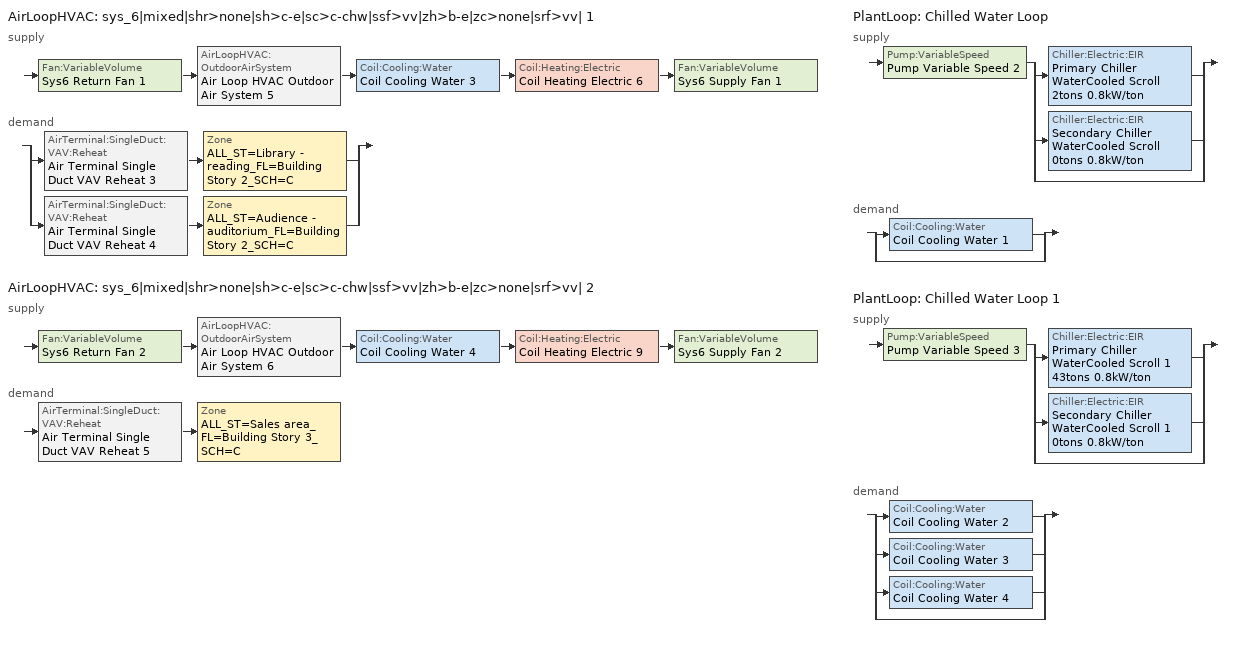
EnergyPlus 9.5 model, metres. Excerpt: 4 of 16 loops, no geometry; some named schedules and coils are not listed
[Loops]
AirLoopHVAC 'sys_6|mixed|shr>none|sh>c-e|sc>c-chw|ssf>vv|zh>b-e|zc>none|srf>vv| 1'
 supply: Fan:VariableVolume 'Sys6 Return Fan 1' > AirLoopHVAC:OutdoorAirSystem 'Air Loop HVAC Outdoor Air System 5' > Coil:Cooling:Water 'Coil Cooling Water 3' > Coil:Heating:Electric 'Coil Heating Electric 6' > Fan:VariableVolume 'Sys6 Supply Fan 1'
 demand: split
  | AirTerminal:SingleDuct:VAV:Reheat 'Air Terminal Single Duct VAV Reheat 3' > Zone 'ALL_ST=Library - reading_FL=Building Story 2_SCH=C'
  | AirTerminal:SingleDuct:VAV:Reheat 'Air Terminal Single Duct VAV Reheat 4' > Zone 'ALL_ST=Audience - auditorium_FL=Building Story 2_SCH=C'
AirLoopHVAC 'sys_6|mixed|shr>none|sh>c-e|sc>c-chw|ssf>vv|zh>b-e|zc>none|srf>vv| 2'
 supply: Fan:VariableVolume 'Sys6 Return Fan 2' > AirLoopHVAC:OutdoorAirSystem 'Air Loop HVAC Outdoor Air System 6' > Coil:Cooling:Water 'Coil Cooling Water 4' > Coil:Heating:Electric 'Coil Heating Electric 9' > Fan:VariableVolume 'Sys6 Supply Fan 2'
 demand: AirTerminal:SingleDuct:VAV:Reheat 'Air Terminal Single Duct VAV Reheat 5' > Zone 'ALL_ST=Sales area_FL=Building Story 3_SCH=C'
PlantLoop 'Chilled Water Loop'
 supply: Pump:VariableSpeed 'Pump Variable Speed 2' > split
  | Chiller:Electric:EIR 'Primary Chiller WaterCooled Scroll 2tons 0.8kW/ton'
  | Chiller:Electric:EIR 'Secondary Chiller WaterCooled Scroll 0tons 0.8kW/ton'
  | bypass
 demand: split
  | Coil:Cooling:Water 'Coil Cooling Water 1'
  | bypass
PlantLoop 'Chilled Water Loop 1'
 supply: Pump:VariableSpeed 'Pump Variable Speed 3' > split
  | Chiller:Electric:EIR 'Primary Chiller WaterCooled Scroll 1 43tons 0.8kW/ton'
  | Chiller:Electric:EIR 'Secondary Chiller WaterCooled Scroll 1 0tons 0.8kW/ton'
  | bypass
 demand: split
  | Coil:Cooling:Water 'Coil Cooling Water 2'
  | Coil:Cooling:Water 'Coil Cooling Water 3'
  | Coil:Cooling:Water 'Coil Cooling Water 4'
  | bypass
[ZoneControl:Thermostat] Temperature Difference Between Cutout And Setpoint {deltaC}=0
Name | Zone or ZoneList | Control Type Schedule | Control 1
ALL_ST=Audience - auditorium_FL=Building Story 2_SCH=C Thermostat | ALL_ST=Audience - auditorium_FL=Building Story 2_SCH=C | ALL_ST=Audience - auditorium_FL=Building Story 2_SCH=C Thermostat Schedule | Space Function Audience - auditorium Thermostat 3
ALL_ST=Library - reading_FL=Building Story 2_SCH=C Thermostat | ALL_ST=Library - reading_FL=Building Story 2_SCH=C | ALL_ST=Library - reading_FL=Building Story 2_SCH=C Thermostat Schedule | Space Function Library - reading Thermostat 3
ALL_ST=Sales area_FL=Building Story 3_SCH=C Thermostat | ALL_ST=Sales area_FL=Building Story 3_SCH=C | ALL_ST=Sales area_FL=Building Story 3_SCH=C Thermostat Schedule | Space Function Sales area Thermostat 3
[ThermostatSetpoint:DualSetpoint] Heating Setpoint Temperature Schedule=NECB-C-Thermostat Setpoint-Heating; Cooling Setpoint Temperature Schedule=NECB-C-Thermostat Setpoint-Cooling
Space Function Audience - auditorium Thermostat 3; Space Function Library - reading Thermostat 3; Space Function Sales area Thermostat 3
[ZoneHVAC:Baseboard:Convective:Electric] Availability Schedule=Always On Discrete; Heating Design Capacity {W}=Autosize; Efficiency=1
Zone HVAC Baseboard Convective Electric 14; Zone HVAC Baseboard Convective Electric 13; Zone HVAC Baseboard Convective Electric 15
[AirTerminal:SingleDuct:VAV:Reheat] Availability Schedule=Always On Discrete; Maximum Air Flow Rate {m3/s}=Autosize; Zone Minimum Air Flow Input Method=Constant; Constant Minimum Air Flow Fraction=0.3; Maximum Hot Water or Steam Flow Rate {m3/s}=Autosize; Minimum Hot Water or Steam Flow Rate {m3/s}=0; Convergence Tolerance=0.001; Damper Heating Action=Normal; Maximum Flow per Zone Floor Area During Reheat {m3/s-m2}=Autocalculate; Maximum Reheat Air Temperature {C}=43
Name | Fixed Minimum Air Flow Rate {m3/s} | Reheat Coil | Maximum Flow Fraction During Reheat
Air Terminal Single Duct VAV Reheat 4 | 0.6 | Coil Heating Electric 8 | 0.5
Air Terminal Single Duct VAV Reheat 3 | 0.8 | Coil Heating Electric 7 | 0.5
Air Terminal Single Duct VAV Reheat 5 | 0.6 | Coil Heating Electric 10 | Autocalculate
[Coil:Heating:Electric] Availability Schedule=Always On Discrete; Efficiency=1; Nominal Capacity {W}=Autosize
Coil Heating Electric 8; Coil Heating Electric 7; Coil Heating Electric 10; Coil Heating Electric 6; Coil Heating Electric 9
[Zone equipment]
ALL_ST=Audience - auditorium_FL=Building Story 2_SCH=C: Zone HVAC Baseboard Convective Electric 14, Air Terminal Single Duct VAV Reheat 4
ALL_ST=Library - reading_FL=Building Story 2_SCH=C: Zone HVAC Baseboard Convective Electric 13, Air Terminal Single Duct VAV Reheat 3
ALL_ST=Sales area_FL=Building Story 3_SCH=C: Zone HVAC Baseboard Convective Electric 15, Air Terminal Single Duct VAV Reheat 5
[Sizing:Zone] Zone Cooling Design Supply Air Temperature Input Method=TemperatureDifference; Zone Cooling Design Supply Air Temperature {C}=14; Zone Cooling Design Supply Air Temperature Difference {deltaC}=11; Zone Heating Design Supply Air Temperature Input Method=TemperatureDifference; Zone Heating Design Supply Air Temperature {C}=40; Zone Heating Design Supply Air Temperature Difference {deltaC}=21; Zone Cooling Design Supply Air Humidity Ratio {kgWater/kgDryAir}=0.0085; Zone Heating Design Supply Air Humidity Ratio {kgWater/kgDryAir}=0.008; Zone Heating Sizing Factor=1.3; Zone Cooling Sizing Factor=1.1; Cooling Design Air Flow Method=DesignDay; Cooling Design Air Flow Rate {m3/s}=0; Cooling Minimum Air Flow per Zone Floor Area {m3/s-m2}=0.000762; Cooling Minimum Air Flow {m3/s}=0; Cooling Minimum Air Flow Fraction=0; Heating Design Air Flow Method=DesignDay; Heating Design Air Flow Rate {m3/s}=0; Heating Maximum Air Flow per Zone Floor Area {m3/s-m2}=0.002032; Heating Maximum Air Flow {m3/s}=0.141576; Heating Maximum Air Flow Fraction=0.3; Account for Dedicated Outdoor Air System=No
Name | Design Specification Outdoor Air Object
ALL_ST=Audience - auditorium_FL=Building Story 2_SCH=C | Space Function Audience - auditorium Ventilation
ALL_ST=Library - reading_FL=Building Story 2_SCH=C | Space Function Library - reading Ventilation
ALL_ST=Sales area_FL=Building Story 3_SCH=C | Space Function Sales area Ventilation
[Controller:MechanicalVentilation] Demand Controlled Ventilation=No; System Outdoor Air Method=ZoneSum
Name | Availability Schedule | Zone or ZoneList Name 1 | Design Specification Outdoor Air Object Name 1 | Zone or ZoneList Name 2 | Design Specification Outdoor Air Object Name 2
Controller Mechanical Ventilation 5 | sys_6|mixed|shr>none|sh>c-e|sc>c-chw|ssf>vv|zh>b-e|zc>none|srf>vv| 1 Occ Sch | ALL_ST=Audience - auditorium_FL=Building Story 2_SCH=C | Space Function Audience - auditorium Ventilation | ALL_ST=Library - reading_FL=Building Story 2_SCH=C | Space Function Library - reading Ventilation
Controller Mechanical Ventilation 6 | sys_6|mixed|shr>none|sh>c-e|sc>c-chw|ssf>vv|zh>b-e|zc>none|srf>vv| 2 Occ Sch | ALL_ST=Sales area_FL=Building Story 3_SCH=C | Space Function Sales area Ventilation
[DesignSpecification:OutdoorAir] Outdoor Air Method=Sum; Outdoor Air Flow per Zone {m3/s}=0; Outdoor Air Flow Air Changes per Hour {1/hr}=0
Name | Outdoor Air Flow per Person {m3/s-person} | Outdoor Air Flow per Zone Floor Area {m3/s-m2}
Space Function Audience - auditorium Ventilation | 0.0571519 | 0
Space Function Library - reading Ventilation | 0.0304482 | 0
Space Function Sales area Ventilation | 0 | 0.001524
[Fan:ConstantVolume]
Fan Constant Volume 4: Availability Schedule=Always On Discrete; Fan Total Efficiency=0.39975; Pressure Rise {Pa}=640; Maximum Flow Rate {m3/s}=AutoSize; Motor Efficiency=0.615; Motor In Airstream Fraction=1
[Coil:Cooling:Water] Design Water Flow Rate {m3/s}=Autosize; Design Air Flow Rate {m3/s}=Autosize; Design Inlet Water Temperature {C}=Autosize; Design Inlet Air Temperature {C}=Autosize; Design Outlet Air Temperature {C}=Autosize; Design Inlet Air Humidity Ratio {kgWater/kgDryAir}=Autosize; Design Outlet Air Humidity Ratio {kgWater/kgDryAir}=Autosize; Type of Analysis=SimpleAnalysis; Heat Exchanger Configuration=CrossFlow
Name | Availability Schedule
Coil Cooling Water 1 | tpfc_clg_availability
Coil Cooling Water 3; Coil Cooling Water 4 | Always On Discrete
[ZoneHVAC:FourPipeFanCoil]
Zone HVAC Four Pipe Fan Coil 1: Availability Schedule=Always On Discrete; Capacity Control Method=ConstantFanVariableFlow; Maximum Supply Air Flow Rate {m3/s}=Autosize; Maximum Outdoor Air Flow Rate {m3/s}=Autosize; Supply Air Fan=Fan Constant Volume 4; Cooling Coil=Coil Cooling Water 1; Maximum Cold Water Flow Rate {m3/s}=Autosize; Heating Coil=Coil Heating Water 1; Maximum Hot Water Flow Rate {m3/s}=Autosize; Minimum Supply Air Temperature in Cooling Mode {C}=Autosize; Maximum Supply Air Temperature in Heating Mode {C}=Autosize
[AirLoopHVAC] Design Supply Air Flow Rate {m3/s}=AutoSize; Design Return Air Flow Fraction of Supply Air Flow=1
sys_6|mixed|shr>none|sh>c-e|sc>c-chw|ssf>vv|zh>b-e|zc>none|srf>vv| 1; sys_6|mixed|shr>none|sh>c-e|sc>c-chw|ssf>vv|zh>b-e|zc>none|srf>vv| 2
[Sizing:System] Type of Load to Size On=Sensible; Design Outdoor Air Flow Rate {m3/s}=Autosize; Central Heating Maximum System Air Flow Ratio=0.3; Preheat Design Temperature {C}=7; Preheat Design Humidity Ratio {kgWater/kgDryAir}=0.008; Precool Design Temperature {C}=12.8; Precool Design Humidity Ratio {kgWater/kgDryAir}=0.008; Central Cooling Design Supply Air Temperature {C}=13; Central Heating Design Supply Air Temperature {C}=13.1; Type of Zone Sum to Use=NonCoincident; 100% Outdoor Air in Cooling=No; 100% Outdoor Air in Heating=No; Central Cooling Design Supply Air Humidity Ratio {kgWater/kgDryAir}=0.0085; Central Heating Design Supply Air Humidity Ratio {kgWater/kgDryAir}=0.008; Cooling Supply Air Flow Rate Method=DesignDay; Cooling Supply Air Flow Rate {m3/s}=0; Cooling Supply Air Flow Rate Per Floor Area {m3/s-m2}=0.00996765; Cooling Fraction of Autosized Cooling Supply Air Flow Rate=1; Cooling Supply Air Flow Rate Per Unit Cooling Capacity {m3/s-W}=3.94755e-05; Heating Supply Air Flow Rate Method=DesignDay; Heating Supply Air Flow Rate {m3/s}=0; Heating Supply Air Flow Rate Per Floor Area {m3/s-m2}=0.00996765; Heating Fraction of Autosized Heating Supply Air Flow Rate=1; Heating Fraction of Autosized Cooling Supply Air Flow Rate=1; Heating Supply Air Flow Rate Per Unit Heating Capacity {m3/s-W}=3.15882e-05; System Outdoor Air Method=ZoneSum; Zone Maximum Outdoor Air Fraction=1; Cooling Design Capacity Method=CoolingDesignCapacity; Cooling Design Capacity {W}=Autosize; Cooling Design Capacity Per Floor Area {W/m2}=234.7; Fraction of Autosized Cooling Design Capacity=1; Heating Design Capacity Method=HeatingDesignCapacity; Heating Design Capacity {W}=Autosize; Heating Design Capacity Per Floor Area {W/m2}=157; Fraction of Autosized Heating Design Capacity=1; Central Cooling Capacity Control Method=OnOff
sys_6|mixed|shr>none|sh>c-e|sc>c-chw|ssf>vv|zh>b-e|zc>none|srf>vv| 1; sys_6|mixed|shr>none|sh>c-e|sc>c-chw|ssf>vv|zh>b-e|zc>none|srf>vv| 2
[Controller:OutdoorAir] Minimum Outdoor Air Flow Rate {m3/s}=Autosize; Maximum Outdoor Air Flow Rate {m3/s}=Autosize; Economizer Control Action Type=ModulateFlow; Lockout Type=NoLockout; Minimum Limit Type=FixedMinimum; High Humidity Control=No; Control High Indoor Humidity Based on Outdoor Humidity Ratio=Yes; Heat Recovery Bypass Control Type=BypassWhenWithinEconomizerLimits
Name | Economizer Control Type | Minimum Outdoor Air Schedule | Mechanical Ventilation Controller | Economizer Maximum Limit Dry-Bulb Temperature {C} | Economizer Maximum Limit Enthalpy {J/kg} | Economizer Minimum Limit Dry-Bulb Temperature {C}
Controller Outdoor Air 5 | DifferentialEnthalpy | sys_6|mixed|shr>none|sh>c-e|sc>c-chw|ssf>vv|zh>b-e|zc>none|srf>vv| 1 Occ Sch | Controller Mechanical Ventilation 5
Controller Outdoor Air 6 | NoEconomizer | sys_6|mixed|shr>none|sh>c-e|sc>c-chw|ssf>vv|zh>b-e|zc>none|srf>vv| 2 Occ Sch | Controller Mechanical Ventilation 6 | 28 | 64000 | -100
[SetpointManager:MixedAir] Control Variable=Temperature
Node 181 OS Default SPM; Node 180 OS Default SPM; Node 179 OS Default SPM; Node 178 OS Default SPM; Node 199 OS Default SPM; Node 198 OS Default SPM; Node 197 OS Default SPM; Node 196 OS Default SPM
[Controller:WaterCoil] Control Variable=Temperature; Action=Reverse; Actuator Variable=Flow; Controller Convergence Tolerance {deltaC}=Autosize; Maximum Actuated Flow {m3/s}=Autosize; Minimum Actuated Flow {m3/s}=0
Controller Water Coil 4; Controller Water Coil 5
[Fan:VariableVolume] Maximum Flow Rate {m3/s}=AutoSize; Fan Power Minimum Flow Rate Input Method=Fraction; Fan Power Minimum Flow Fraction=0.68; Fan Power Minimum Air Flow Rate {m3/s}=0; Motor In Airstream Fraction=1; Fan Power Coefficient 1=-2.4176; Fan Power Coefficient 2=9.5874; Fan Power Coefficient 3=-11.559; Fan Power Coefficient 4=5.4009; Fan Power Coefficient 5=0
Name | Availability Schedule | Fan Total Efficiency | Pressure Rise {Pa} | Motor Efficiency
Sys6 Return Fan 1 | sys_6|mixed|shr>none|sh>c-e|sc>c-chw|ssf>vv|zh>b-e|zc>none|srf>vv| 1 Occ Sch | 0.299975 | 250 | 0.4615
Sys6 Supply Fan 1 | sys_6|mixed|shr>none|sh>c-e|sc>c-chw|ssf>vv|zh>b-e|zc>none|srf>vv| 1 Occ Sch | 0.549965 | 1000 | 0.8461
Sys6 Return Fan 2 | sys_6|mixed|shr>none|sh>c-e|sc>c-chw|ssf>vv|zh>b-e|zc>none|srf>vv| 2 Occ Sch | 0.299975 | 250 | 0.4615
Sys6 Supply Fan 2 | sys_6|mixed|shr>none|sh>c-e|sc>c-chw|ssf>vv|zh>b-e|zc>none|srf>vv| 2 Occ Sch | 0.549965 | 1000 | 0.8461
[SetpointManager:Scheduled] Control Variable=Temperature
Name | Schedule
Setpoint Manager Scheduled 6 | Supply Air Temp 1
Setpoint Manager Scheduled 7 | Supply Air Temp 2
Setpoint Manager Scheduled 1 | CHW Temp
Setpoint Manager Scheduled 3 | CHW Temp 1
[PlantLoop] Fluid Type=Water; Maximum Loop Temperature {C}=100; Minimum Loop Temperature {C}=0; Maximum Loop Flow Rate {m3/s}=Autosize; Minimum Loop Flow Rate {m3/s}=0; Plant Loop Volume {m3}=Autocalculate; Load Distribution Scheme=Optimal; Plant Loop Demand Calculation Scheme=SingleSetpoint
Name | Plant Equipment Operation Scheme
Chilled Water Loop | Chilled Water Loop Operation Schemes
Chilled Water Loop 1 | Chilled Water Loop 1 Operation Schemes
[Sizing:Plant] Loop Type=Cooling; Design Loop Exit Temperature {C}=7; Loop Design Temperature Difference {deltaC}=6; Sizing Option=NonCoincident; Zone Timesteps in Averaging Window=1; Coincident Sizing Factor Mode=None
Chilled Water Loop; Chilled Water Loop 1
[Pump:VariableSpeed] Design Maximum Flow Rate {m3/s}=Autosize; Design Pump Head {Pa}=179352; Design Power Consumption {W}=Autosize; Fraction of Motor Inefficiencies to Fluid Stream=0; Coefficient 1 of the Part Load Performance Curve=0; Coefficient 2 of the Part Load Performance Curve=1; Coefficient 3 of the Part Load Performance Curve=0; Coefficient 4 of the Part Load Performance Curve=0; Design Minimum Flow Rate {m3/s}=0; Pump Control Type=Intermittent; Skin Loss Radiative Fraction=0.5; Design Power Sizing Method=PowerPerFlowPerPressure; Design Electric Power per Unit Flow Rate {W/(m3/s)}=348701.1; Design Shaft Power per Unit Flow Rate per Unit Head {W/((m3/s)-Pa)}=1.28205; Design Minimum Flow Rate Fraction=0
Name | Motor Efficiency
Pump Variable Speed 2 | 0.855
Pump Variable Speed 3 | 0.865
[Chiller:Electric:EIR] Reference COP {W/W}=4.5032; Reference Leaving Chilled Water Temperature {C}=6.67; Reference Entering Condenser Fluid Temperature {C}=29.4; Reference Chilled Water Flow Rate {m3/s}=Autosize; Reference Condenser Fluid Flow Rate {m3/s}=Autosize; Cooling Capacity Function of Temperature Curve=WaterCooled_Scroll_CAPFT_NECB2011; Electric Input to Cooling Output Ratio Function of Temperature Curve=WaterCooled_Scroll_EIRFT_NECB2011; Electric Input to Cooling Output Ratio Function of Part Load Ratio Curve=WaterCooled_Scroll_EIRFPLR_NECB2011; Minimum Part Load Ratio=0.25; Maximum Part Load Ratio=1; Optimum Part Load Ratio=1; Minimum Unloading Ratio=0.25; Condenser Type=WaterCooled; Condenser Fan Power Ratio {W/W}=0; Fraction of Compressor Electric Consumption Rejected by Condenser=1; Leaving Chilled Water Lower Temperature Limit {C}=2; Chiller Flow Mode=LeavingSetpointModulated; Sizing Factor=1; Basin Heater Capacity {W/K}=0; Basin Heater Setpoint Temperature {C}=10; Condenser Heat Recovery Relative Capacity Fraction=1
Name | Reference Capacity {W}
Primary Chiller WaterCooled Scroll 2tons 0.8kW/ton | 8206.52
Secondary Chiller WaterCooled Scroll 0tons 0.8kW/ton; Secondary Chiller WaterCooled Scroll 1 0tons 0.8kW/ton | 0.001
Primary Chiller WaterCooled Scroll 1 43tons 0.8kW/ton | 152296
[PlantEquipmentOperationSchemes] Control Scheme Object Type 1=PlantEquipmentOperation:CoolingLoad; Control Scheme Schedule Name 1=Always On Discrete
Name | Control Scheme Name 1
Chilled Water Loop Operation Schemes | Chilled Water Loop Cooling Operation Scheme
Chilled Water Loop 1 Operation Schemes | Chilled Water Loop 1 Cooling Operation Scheme
[PlantEquipmentOperation:CoolingLoad] Load Range Lower Limit 1 {W}=0; Load Range Upper Limit 1 {W}=1000000000
Name | Range Equipment List Name 1
Chilled Water Loop Cooling Operation Scheme | Chilled Water Loop Cooling Equipment List
Chilled Water Loop 1 Cooling Operation Scheme | Chilled Water Loop 1 Cooling Equipment List
[PlantEquipmentList]
Chilled Water Loop Cooling Equipment List: Chiller:Electric:EIR, Primary Chiller WaterCooled Scroll 2tons 0.8kW/ton, Chiller:Electric:EIR, Secondary Chiller WaterCooled Scroll 0tons 0.8kW/ton
Chilled Water Loop 1 Cooling Equipment List: Chiller:Electric:EIR, Primary Chiller WaterCooled Scroll 1 43tons 0.8kW/ton, Chiller:Electric:EIR, Secondary Chiller WaterCooled Scroll 1 0tons 0.8kW/ton
[Schedule:Compact]
ALL_ST=Audience - auditorium_FL=Building Story 2_SCH=C Thermostat Schedule; ALL_ST=Library - reading_FL=Building Story 2_SCH=C Thermostat Schedule; ALL_ST=Sales area_FL=Building Story 3_SCH=C Thermostat Schedule: Through: 12/31, For: AllDays, Until: 24:00, 4
[Schedule:Week:Daily]
sys_6|mixed|shr>none|sh>c-e|sc>c-chw|ssf>vv|zh>b-e|zc>none|srf>vv| 1 Occ Sch Week Rule - Jan1-Dec31: sys_6|mixed|shr>none|sh>c-e|sc>c-chw|ssf>vv|zh>b-e|zc>none|srf>vv| 1 Occ Sch Sunday, sys_6|mixed|shr>none|sh>c-e|sc>c-chw|ssf>vv|zh>b-e|zc>none|srf>vv| 1 Occ Sch Default, sys_6|mixed|shr>none|sh>c-e|sc>c-chw|ssf>vv|zh>b-e|zc>none|srf>vv| 1 Occ Sch Default, sys_6|mixed|shr>none|sh>c-e|sc>c-chw|ssf>vv|zh>b-e|zc>none|srf>vv| 1 Occ Sch Default, sys_6|mixed|shr>none|sh>c-e|sc>c-chw|ssf>vv|zh>b-e|zc>none|srf>vv| 1 Occ Sch Default, sys_6|mixed|shr>none|sh>c-e|sc>c-chw|ssf>vv|zh>b-e|zc>none|srf>vv| 1 Occ Sch Default, sys_6|mixed|shr>none|sh>c-e|sc>c-chw|ssf>vv|zh>b-e|zc>none|srf>vv| 1 Occ Sch Default, sys_6|mixed|shr>none|sh>c-e|sc>c-chw|ssf>vv|zh>b-e|zc>none|srf>vv| 1 Occ Sch Default, sys_6|mixed|shr>none|sh>c-e|sc>c-chw|ssf>vv|zh>b-e|zc>none|srf>vv| 1 Occ Sch Summer Design Day, sys_6|mixed|shr>none|sh>c-e|sc>c-chw|ssf>vv|zh>b-e|zc>none|srf>vv| 1 Occ Sch Winter Design Day, sys_6|mixed|shr>none|sh>c-e|sc>c-chw|ssf>vv|zh>b-e|zc>none|srf>vv| 1 Occ Sch Default, sys_6|mixed|shr>none|sh>c-e|sc>c-chw|ssf>vv|zh>b-e|zc>none|srf>vv| 1 Occ Sch Default
sys_6|mixed|shr>none|sh>c-e|sc>c-chw|ssf>vv|zh>b-e|zc>none|srf>vv| 2 Occ Sch Week Rule - Jan1-Dec31: sys_6|mixed|shr>none|sh>c-e|sc>c-chw|ssf>vv|zh>b-e|zc>none|srf>vv| 2 Occ Sch Sunday, sys_6|mixed|shr>none|sh>c-e|sc>c-chw|ssf>vv|zh>b-e|zc>none|srf>vv| 2 Occ Sch Default, sys_6|mixed|shr>none|sh>c-e|sc>c-chw|ssf>vv|zh>b-e|zc>none|srf>vv| 2 Occ Sch Default, sys_6|mixed|shr>none|sh>c-e|sc>c-chw|ssf>vv|zh>b-e|zc>none|srf>vv| 2 Occ Sch Default, sys_6|mixed|shr>none|sh>c-e|sc>c-chw|ssf>vv|zh>b-e|zc>none|srf>vv| 2 Occ Sch Default, sys_6|mixed|shr>none|sh>c-e|sc>c-chw|ssf>vv|zh>b-e|zc>none|srf>vv| 2 Occ Sch Default, sys_6|mixed|shr>none|sh>c-e|sc>c-chw|ssf>vv|zh>b-e|zc>none|srf>vv| 2 Occ Sch Default, sys_6|mixed|shr>none|sh>c-e|sc>c-chw|ssf>vv|zh>b-e|zc>none|srf>vv| 2 Occ Sch Default, sys_6|mixed|shr>none|sh>c-e|sc>c-chw|ssf>vv|zh>b-e|zc>none|srf>vv| 2 Occ Sch Summer Design Day, sys_6|mixed|shr>none|sh>c-e|sc>c-chw|ssf>vv|zh>b-e|zc>none|srf>vv| 2 Occ Sch Winter Design Day, sys_6|mixed|shr>none|sh>c-e|sc>c-chw|ssf>vv|zh>b-e|zc>none|srf>vv| 2 Occ Sch Default, sys_6|mixed|shr>none|sh>c-e|sc>c-chw|ssf>vv|zh>b-e|zc>none|srf>vv| 2 Occ Sch Default
tpfc_clg_availability Week Rule - Jan1-Jun24: tpfc_clg_availability_sch_rule_day, tpfc_clg_availability_sch_rule_day, tpfc_clg_availability_sch_rule_day, tpfc_clg_availability_sch_rule_day, tpfc_clg_availability_sch_rule_day, tpfc_clg_availability_sch_rule_day, tpfc_clg_availability_sch_rule_day, Schedule Day 4, Schedule Day 4, Schedule Day 4, Schedule Day 4, Schedule Day 4
[Schedule:Year]
NECB-C-Thermostat Setpoint-Heating: NECB-C-Thermostat Setpoint-Heating Week Rule - Jan1-Dec31, 1, 1, 12, 31
NECB-C-Thermostat Setpoint-Cooling: NECB-C-Thermostat Setpoint-Cooling Week Rule - Jan1-Dec31, 1, 1, 12, 31
sys_6|mixed|shr>none|sh>c-e|sc>c-chw|ssf>vv|zh>b-e|zc>none|srf>vv| 1 Occ Sch: sys_6|mixed|shr>none|sh>c-e|sc>c-chw|ssf>vv|zh>b-e|zc>none|srf>vv| 1 Occ Sch Week Rule - Jan1-Dec31, 1, 1, 12, 31
sys_6|mixed|shr>none|sh>c-e|sc>c-chw|ssf>vv|zh>b-e|zc>none|srf>vv| 2 Occ Sch: sys_6|mixed|shr>none|sh>c-e|sc>c-chw|ssf>vv|zh>b-e|zc>none|srf>vv| 2 Occ Sch Week Rule - Jan1-Dec31, 1, 1, 12, 31
tpfc_clg_availability: tpfc_clg_availability Week Rule - Jan1-Jun24, 1, 1, 6, 24, tpfc_clg_availability Week Rule - Jun25-Jul1, 6, 25, 7, 1, tpfc_clg_availability Week Rule - Jul2-Oct28, 7, 2, 10, 28, tpfc_clg_availability Week Rule - Oct29-Nov4, 10, 29, 11, 4, tpfc_clg_availability Week Rule - Nov5-Dec31, 11, 5, 12, 31
CHW Temp: CHW Temp Week Rule - Jan1-Dec31, 1, 1, 12, 31
CHW Temp 1: CHW Temp 1 Week Rule - Jan1-Dec31, 1, 1, 12, 31
Supply Air Temp 1: Supply Air Temp 1 Week Rule - Jan1-Dec31, 1, 1, 12, 31
Supply Air Temp 2: Supply Air Temp 2 Week Rule - Jan1-Dec31, 1, 1, 12, 31
[Schedule:Constant]
Always On Discrete: Hourly Value=1
[Curve:Biquadratic] Minimum Value of x {BasedOnField A2}=5; Maximum Value of x {BasedOnField A2}=10; Minimum Value of y {BasedOnField A3}=24; Maximum Value of y {BasedOnField A3}=35
Name | Coefficient1 Constant | Coefficient2 x | Coefficient3 x**2 | Coefficient4 y | Coefficient5 y**2 | Coefficient6 x*y
WaterCooled_Scroll_CAPFT_NECB2011 | 0.94418 | 0.0337102 | 9.75564e-05 | -0.00322114 | -4.91832e-05 | -0.000177584
WaterCooled_Scroll_EIRFT_NECB2011 | 0.727393 | -0.0118922 | 0.000541177 | 0.00187934 | 0.000473461 | -0.000711472
[Curve:Quadratic]
WaterCooled_Scroll_EIRFPLR_NECB2011: Coefficient1 Constant=0.04412; Coefficient2 x=0.640367; Coefficient3 x**2=0.319555; Minimum Value of x {BasedOnField A2}=0; Maximum Value of x {BasedOnField A2}=1
